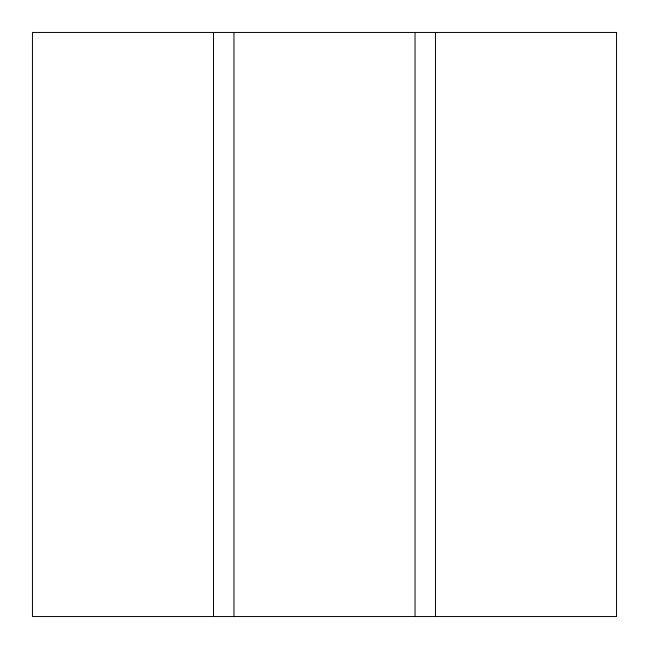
<?xml version="1.0" encoding="UTF-8"?>
<svg xmlns="http://www.w3.org/2000/svg" width="649" height="649" viewBox="0 0 649 649"><rect width="100%" height="100%" fill="white"/><g stroke="black" fill="none" stroke-linecap="round" stroke-linejoin="round"><path stroke-width="0.97" d="M435.479 32.45L435.479 616.55M415.036 32.45L415.036 616.55M233.964 32.45L233.964 616.55M213.521 32.45L213.521 616.55M616.55 32.45L32.45 32.45L32.45 616.55L616.55 616.55L616.55 32.45"/></g></svg>
